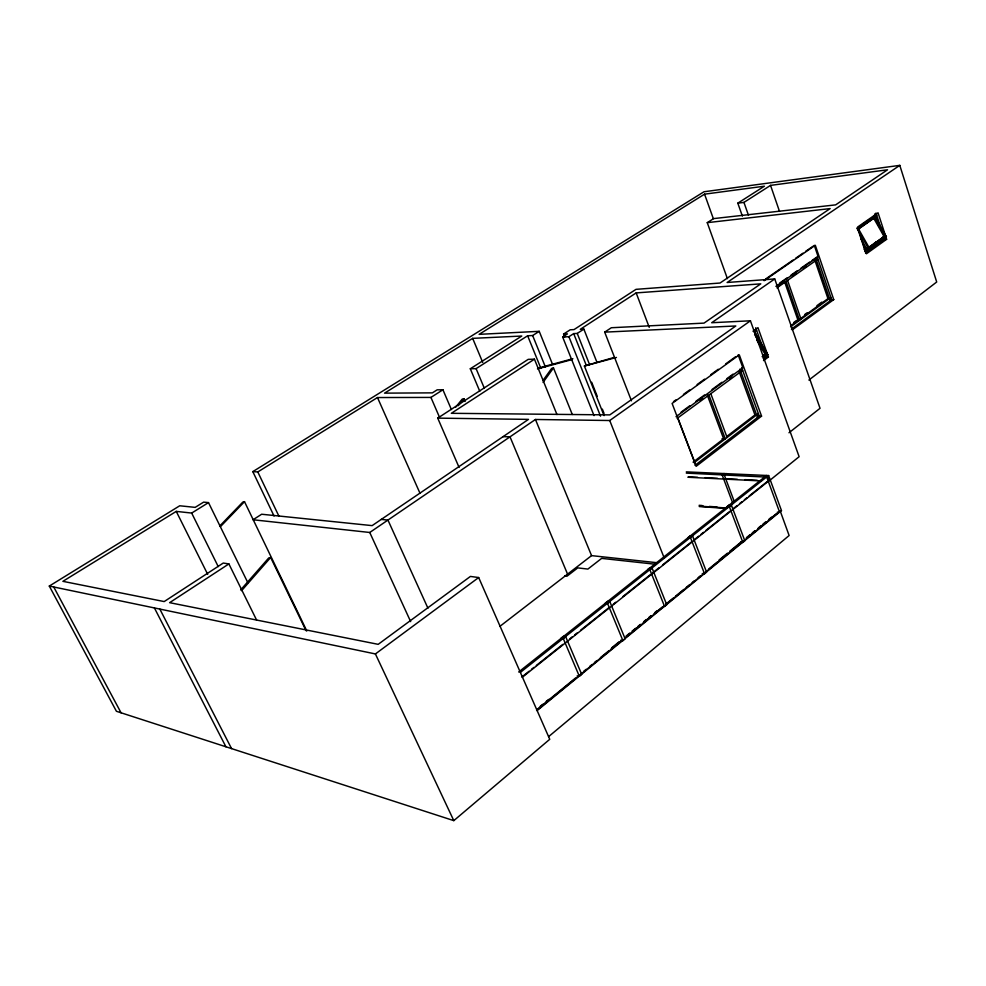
<?xml version="1.0" encoding="UTF-8"?>
<svg xmlns="http://www.w3.org/2000/svg" width="986" height="986" viewBox="0 0 986 986"><rect width="100%" height="100%" fill="white"/><g stroke="black" fill="none" stroke-linecap="round" stroke-linejoin="round"><path stroke-width="1.48" d="M604.073 415.624L584.39 366.028L614.044 357.45M543.076 382.42L553.479 367.914L572.274 414.453M542.978 380.485L551.667 368.394L553.479 367.914M455.606 407.28L462.151 399.17L463.901 398.701L465.096 401.524M458.305 405.653L463.901 398.701M241.607 590.651L270.669 557.484L306.054 630.67M240.633 589.961L268.747 557.94L270.669 557.484M219.742 526.006L242.802 502.108L244.503 501.664L306.819 630.978M220.445 526.647L244.503 501.664M247.868 582.726L208.502 502.601L203.621 502.133L195.166 507.371L179.723 505.781L49.3 586.066L116.422 711.288L453.806 820.635L549.744 739.29L478.678 577.537L470.421 576.428L378.193 644.339L169.629 602.668L228.888 563.918L256.606 620.071M548.623 736.628L789.12 535.521L780.16 510.834M577.143 675.866L579.361 676.297L581.703 674.362L565.656 636.66L563.437 636.29L561.059 638.188L563.277 638.571L565.656 636.66M620.662 640.271L622.905 640.641L625.136 638.792L609.816 601.62L607.573 601.312L605.305 603.124L607.549 603.444L609.816 601.62M702.278 573.532L704.546 573.778L706.592 572.09L692.566 535.94L690.299 535.743L688.216 537.407L690.483 537.616L692.566 535.94M740.585 542.201L742.865 542.411L744.824 540.784L731.39 505.128L729.11 504.98L727.113 506.582L729.393 506.73L731.39 505.128M777.362 512.128L779.643 512.289L781.528 510.723L768.649 475.56L686.305 471.875M537.173 710.561L780.308 511.487M540.279 706.272L542.657 704.324M546.232 701.391L548.623 699.444M611.764 647.802L618.912 641.948M626.061 636.106L629.635 633.172M632.026 631.225L635.6 628.304M637.979 626.356L640.358 624.409M643.944 621.488L646.323 619.541M648.702 617.581L651.093 615.634M654.667 612.713L657.046 610.765M719.004 560.085L727.348 553.269M729.726 551.322L741.645 541.573M746.414 537.678L749.989 534.745M752.367 532.797L754.746 530.85M758.32 527.929L760.711 525.982M763.09 524.034L765.469 522.075M769.043 519.154L771.434 517.206M537.271 709.328L575.405 678.121M583.749 671.306L586.128 669.358M589.702 666.425L592.081 664.478M594.472 662.53L596.85 660.583M600.425 657.65L608.769 650.834M611.147 648.874L619.491 642.059M626.64 636.204L630.214 633.283M632.605 631.323L640.937 624.508M643.328 622.548L651.672 615.732M654.051 613.773L662.395 606.957M665.969 604.024L673.118 598.182M675.496 596.234L683.84 589.406M686.219 587.459L689.793 584.525M692.184 582.578L694.563 580.631M698.137 577.71L700.528 575.75M708.86 568.934L717.204 562.106M719.595 560.159L727.927 553.331M730.318 551.384L742.236 541.634M746.994 537.727L755.338 530.899M757.716 528.952L766.06 522.124M768.451 520.177L776.783 513.361M536.606 710.425L622.412 640.197M624.791 638.25L664.12 606.057M666.499 604.11L779.716 511.451M769.253 480.811L799.128 456.703L750.432 320.795L711.695 322.73L774.737 278.927L820.032 408.303L788.985 432.78M764.446 476.99L766.356 475.449M649.91 569.822L652.079 568.072L666.733 604.726L664.601 606.501L649.91 569.822L647.654 569.563L649.823 567.825L652.079 568.072M765.777 476.891L767.305 475.659M686.305 473.107L766.738 477.101L768.649 475.56M521.877 676.975L529.1 671.232M531.503 669.309L533.907 667.399M536.31 665.476L562.772 644.413M569.982 638.669L572.398 636.746M574.801 634.836L577.204 632.926M580.816 630.042L608.473 608.017M613.28 604.184L615.683 602.273M622.905 596.53L650.563 574.505M652.966 572.583L658.981 567.8M662.592 564.929L691.445 541.943M695.056 539.071L698.667 536.199M701.071 534.276L703.474 532.366M705.877 530.443L729.936 511.29M733.535 508.419L737.146 505.547M739.549 503.636L741.965 501.714M744.368 499.803L746.772 497.881M749.175 495.97L767.219 481.599M522.494 677.111L769.055 480.687L767.453 476.324L765.641 476.226L518.673 671.996M520.411 672.366L767.453 476.324M726.226 473.576L724.328 475.079L733.991 500.789M724.069 473.477L722.159 474.969L732.894 503.501M499.853 626.393L591.563 555.623L657.317 562.747M695.044 465.318L759.282 416.117L741.706 367.79M761.562 416.141L696.104 466.341L672.107 403.434L739.29 354.837L761.562 416.141L757.63 416.104M808.877 380.054L936.7 282.008L899.787 165.365L704.004 191.765L252.81 471.628L274.046 516.011M693.084 462.163L723.638 438.832L707.295 395.066M726.633 436.551L754.956 414.933L739.192 371.697M694.058 462.742L758.357 413.602M49.3 586.066L375.407 653.94L478.678 577.537M763.521 360.617L768.439 356.994L757.963 327.66L752.984 331.222M762.671 356.02L765.074 354.245L756.854 340.071M762.166 356.649L766.898 353.185M763.719 356.981L767.712 354.59L754.117 331.148M762.979 358.066L767.712 354.59M763.706 358.867L766.171 357.055M792.214 329.94L833.737 299.596L815.311 245.28L764.101 280.69M681.079 412.136L689.744 405.801M695.931 401.277L704.583 394.942M712.015 389.507L721.912 382.272M726.855 378.649L733.042 374.125M676.051 416.671L742.865 367.766L738.169 354.874M700.122 400.328L702.513 398.578M729.578 378.747L731.982 376.985M677.135 418.384L742.631 370.366M790.575 326.859L830.915 297.476M791.376 329.139L831.666 299.719L817.123 256.878L812.144 260.353M793.693 322.558L796.133 320.77M804.687 314.559L807.14 312.772M816.913 305.66L821.806 302.11M790.698 325.75L798.044 320.401L784.536 281.589M799.56 319.304L827.957 298.635L814.904 260.316M673.487 401.635L675.977 399.835M683.434 394.437L689.658 389.938M697.127 384.552L704.583 379.154M710.807 374.655L718.276 369.257M725.733 363.871L735.692 356.673M860.642 238.23L867.36 250.05L886.389 236.837L874.594 215.996L873.756 216.575L885.564 237.429L883.986 238.144M886.389 236.837L868.925 249.347L856.982 228.296L857.82 227.704L869.763 248.743L867.36 250.05M754.08 331.999L756.57 330.211M865.548 253.119L884.553 239.475L883.85 237.281M886.624 239.29L866.423 253.784L857.623 227.051L878.045 212.791L886.624 239.29L882.359 239.684M864.192 249.458L866.571 247.769M874.126 243.443L876.628 241.656M881.607 238.094L884.109 236.307M868.272 247.843L884.072 236.541L873.695 218.189L857.758 229.331M885.674 235.592L866.645 248.792M864.821 250.9L867.199 249.199M459.082 467.426L437.722 418.126L528.484 419.383L372.129 525.624L261.66 514.236L253.057 519.758L369.75 532.477L535.447 419.481L609.73 420.517L750.432 320.795M776.906 287.863L817.887 259.145M862.01 224.783L870.811 218.633M779.827 282.945L787.284 277.732M791.018 275.119L797.23 270.78M800.965 268.167L809.666 262.091M857.487 228.653L876.69 215.231M775.908 286.347L818.17 256.791L814.3 245.378M857.697 229.565L875.297 217.24M778.299 285.94L783.291 282.452M792.337 276.117L796.096 273.492M803.627 268.217L806.129 266.466M765.592 279.05L793.064 260.058M795.566 258.332L803.06 253.143M805.55 251.418L813.043 246.241M899.787 165.365L727.113 282.501L774.737 278.927M631.471 400.821L604.689 332.134L611.345 327.734L704.029 323.112L760.761 283.857L636.167 292.904L580.31 329.287L583.86 329.114L596.703 361.702M594.04 415.624L562.649 336.99L568.91 336.707L573.692 333.601L577.241 333.428L583.86 329.114M556.979 414.551L534.437 359.175L451.329 413.307L609.816 414.896L735.803 325.972L604.689 332.134M564.731 336.916L563.585 334.069L570.204 329.792L574.025 329.595L636.019 289.342L720.027 283.031L830.163 208.588L707.258 222.663L727.409 278.656M437.722 418.126L528.213 359.36L534.437 359.175M562.649 336.99L567.418 333.897L563.585 334.069M707.258 222.663L713.617 218.609L835.647 204.866L887.536 169.789L770.547 185.38L743.949 202.401L737.811 203.165L742.372 216.094M737.811 203.165L764.397 186.194L704.559 194.168L479.122 334.34L539.219 331.333L552.431 364.056M479.775 391.269L470.297 368.764L476.09 368.628L527.633 335.77L532.65 335.536L539.219 331.333M470.297 368.764L521.767 336.041L472.664 338.358L384.552 393.143L432.398 392.859L437.18 389.827L442.924 389.778L451.403 409.535M252.81 471.628L257.802 471.949L377.478 397.543L430.931 397.42L442.924 389.778M228.888 563.918L223.255 563.055L164.181 601.571L62.894 581.333L176.26 511.389L191.678 513.065L208.502 502.601M765.074 355.983L766.714 355.33L754.61 334.476M538.036 368.135L572.878 358.731M537.469 368.912L572.348 359.508M584.39 366.028L616.447 357.462M830.89 299.769L833.737 299.596M796.552 320.475L799.547 320.327L786.027 281.478M765.358 357.08L768.439 356.994M721.986 438.795L725.289 438.881L708.959 395.066M503.082 436.65L510.008 436.835L567.566 574.135M688.438 476.842L697.607 477.298M705.249 477.68L717.475 478.296M726.645 478.752L737.343 479.295M744.985 479.664L757.211 480.281M687.908 477.249L761.266 480.946M699.099 505.313L702.155 505.522M700.134 505.806L703.191 506.015M709.316 506.434L716.958 506.952M699.69 506.163L727.212 508.049M699.197 506.545L725.203 508.332M381.274 519.412L387.942 520.066L427.936 608.202M656.035 564.325L601.657 558.372L587.89 569.082L577.759 567.887L566.975 576.206L564.67 575.923M53.737 586.99L121.056 712.792M154.408 607.943L225.917 746.772M159.831 609.077L231.55 748.596M176.26 511.389L207.689 574.333M191.678 513.065L218.226 566.593M257.802 471.949L278.841 516.023M375.407 653.94L453.806 820.635M369.75 532.477L410.669 621.636M377.478 397.543L419.999 493.283M430.931 397.42L439.411 417.029M563.277 638.571L579.361 676.297M476.09 368.628L484.397 388.398M472.664 338.358L482.733 362.429M535.447 419.481L591.563 555.623M607.549 603.444L622.905 640.641M532.65 335.536L545.369 366.903M527.633 335.77L540.92 368.444M568.91 336.707L600.536 416.191M577.241 333.428L589.603 364.684M609.73 420.517L664.219 558.002M573.692 333.601L586.054 364.771M591.662 382.223L597.282 396.384M602.347 409.116L604.024 413.368M690.483 537.616L704.546 573.778M676.815 415.254L695.722 464.8M636.167 292.904L649.244 327.34M729.393 506.73L742.865 542.411M710.807 393.697L727.113 437.488M766.738 477.101L779.643 512.289M739.907 369.097L757.531 417.46M755.695 327.759L763.176 348.687M754.512 330.359L758.012 340.133M704.559 194.168L713.346 218.695M743.949 202.401L748.497 215.379M787.567 280.406L801.051 319.23M770.547 185.38L779.495 211.386M815.632 257.913L830.212 300.779M857.426 227.68L865.757 252.958M875.975 213.013L881.398 229.726M874.594 213.987L878.218 225.128"/></g></svg>
